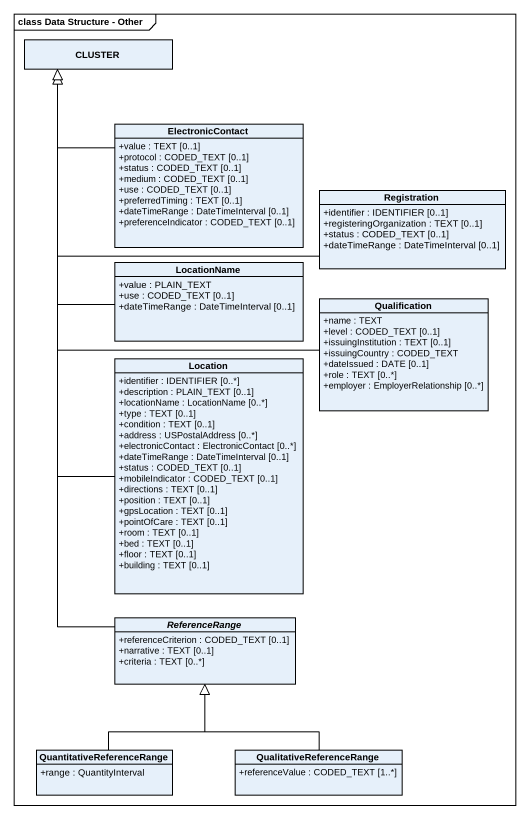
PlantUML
@startuml
mainframe class Data Structure - Other
hide circle
hide empty members
skinparam classAttributeIconSize 0
class CLUSTER
class ElectronicContact {
  +value : TEXT [0..1]
  +protocol : CODED_TEXT [0..1]
  +status : CODED_TEXT [0..1]
  +medium : CODED_TEXT [0..1]
  +use : CODED_TEXT [0..1]
  +preferredTiming : TEXT [0..1]
  +dateTimeRange : DateTimeInterval [0..1]
  +preferenceIndicator : CODED_TEXT [0..1]
}
class Registration {
  +identifier : IDENTIFIER [0..1]
  +registeringOrganization : TEXT [0..1]
  +status : CODED_TEXT [0..1]
  +dateTimeRange : DateTimeInterval [0..1]
}
class LocationName {
  +value : PLAIN_TEXT
  +use : CODED_TEXT [0..1]
  +dateTimeRange : DateTimeInterval [0..1]
}
class Qualification {
  +name : TEXT
  +level : CODED_TEXT [0..1]
  +issuingInstitution : TEXT [0..1]
  +issuingCountry : CODED_TEXT
  +dateIssued : DATE [0..1]
  +role : TEXT [0..*]
  +employer : EmployerRelationship [0..*]
}
class Location {
  +identifier : IDENTIFIER [0..*]
  +description : PLAIN_TEXT [0..1]
  +locationName : LocationName [0..*]
  +type : TEXT [0..1]
  +condition : TEXT [0..1]
  +address : USPostalAddress [0..*]
  +electronicContact : ElectronicContact [0..*]
  +dateTimeRange : DateTimeInterval [0..1]
  +status : CODED_TEXT [0..1]
  +mobileIndicator : CODED_TEXT [0..1]
  +directions : TEXT [0..1]
  +position : TEXT [0..1]
  +gpsLocation : TEXT [0..1]
  +pointOfCare : TEXT [0..1]
  +room : TEXT [0..1]
  +bed : TEXT [0..1]
  +floor : TEXT [0..1]
  +building : TEXT [0..1]
}
abstract class ReferenceRange {
  +referenceCriterion : CODED_TEXT [0..1]
  +narrative : TEXT [0..1]
  +criteria : TEXT [0..*]
}
class QuantitativeReferenceRange {
  +range : QuantityInterval
}
class QualitativeReferenceRange {
  +referenceValue : CODED_TEXT [1..*]
}
ElectronicContact -up-|> CLUSTER
Registration -left-|> CLUSTER
LocationName -up-|> CLUSTER
Qualification -up-|> CLUSTER
Location -up-|> CLUSTER
ReferenceRange -up-|> CLUSTER
QuantitativeReferenceRange -up-|> ReferenceRange
QualitativeReferenceRange -up-|> ReferenceRange
@enduml
